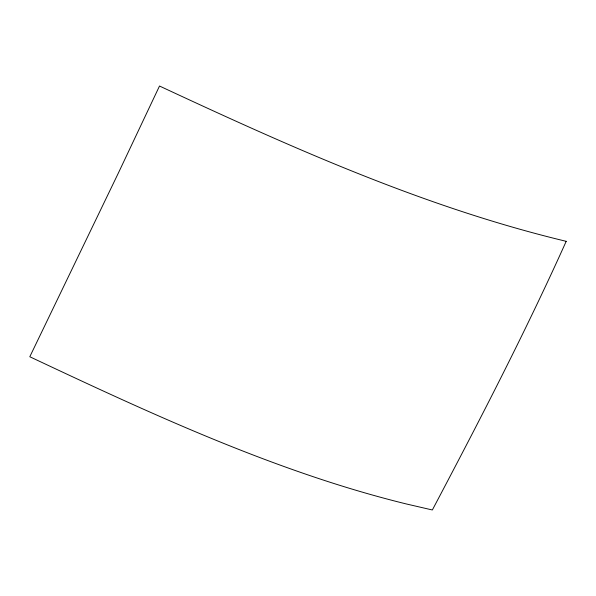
<?xml version="1.0" encoding="UTF-8"?>
<svg xmlns="http://www.w3.org/2000/svg" width="596" height="596" viewBox="0 0 596 596"><rect width="100%" height="100%" fill="white"/><g stroke="black" fill="none" stroke-linecap="round" stroke-linejoin="round"><path stroke-width="0.89" d="M566.2 241.32C525.165 332.613 479.065 421.491 432.353 509.982L406.323 503.955A543.15 186.198 26.4 0 1 329.186 481.978C226.085 448.654 127.686 402.799 29.8 356.743L118.388 172.996L159.505 86.018C291.072 147.286 424.538 207.341 566.2 241.32"/></g></svg>
